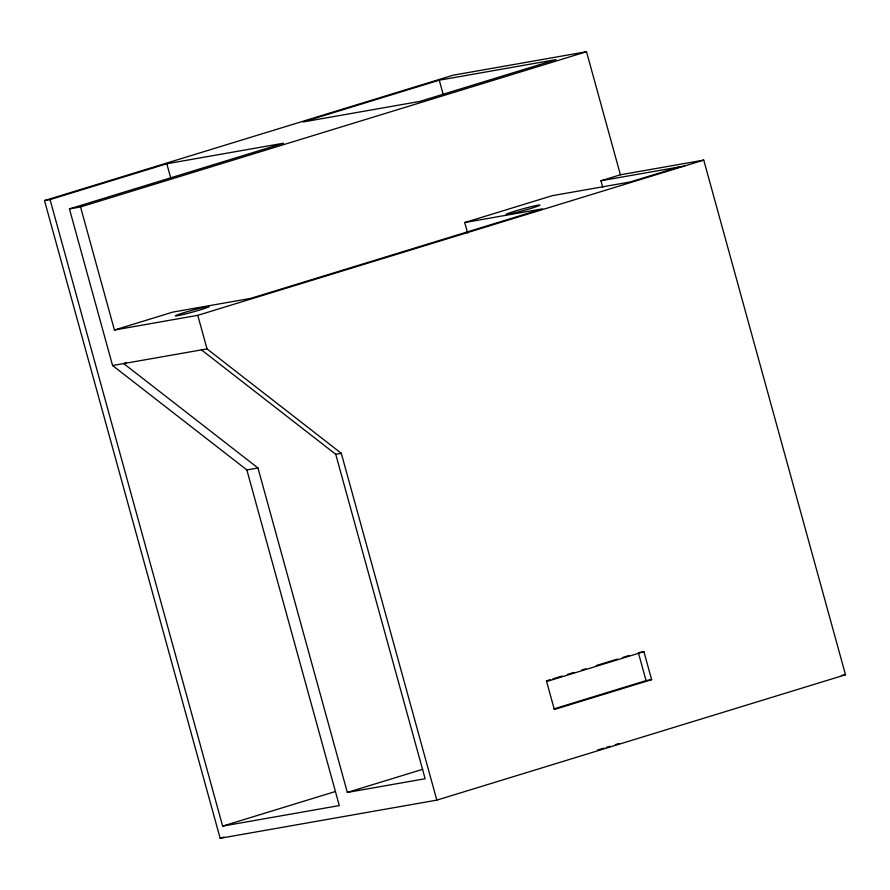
<?xml version="1.0" encoding="UTF-8"?>
<svg xmlns="http://www.w3.org/2000/svg" width="890" height="890" viewBox="0 0 890 890"><rect width="100%" height="100%" fill="white"/><g stroke="black" fill="none" stroke-linecap="round" stroke-linejoin="round"><path stroke-width="1.33" d="M44.5 200.561L453.166 75.194L586.51 51.72L620.408 174.785L703.745 160.111L845.5 674.765L436.834 800.132L220.153 838.28L44.5 200.561L50.051 199.583L166.819 163.76L283.487 143.223L69.431 208.894L112.574 365.523L246.853 469.931L339.301 805.572L222.634 826.12L50.051 199.583M439.26 80.189L303.045 121.975L419.713 101.438L555.939 59.641L439.26 80.189L443.32 94.907M69.431 208.894L80.534 206.936L586.51 51.72M80.534 206.936L114.432 330.012L172.816 312.101L250.602 298.406L542.5 208.85L464.725 222.544L467.662 233.202M464.725 222.544L552.289 195.678L630.076 181.994L678.725 167.064M602.786 187.445L600.939 180.759L620.408 174.785M114.432 330.012L197.769 315.338L703.745 160.111M126.336 362.753L123.677 363.576L257.966 467.973L347.334 792.434L425.12 778.739L335.741 454.289L201.463 349.881M546.327 680.883L550.265 679.682M552.901 678.87L562.102 676.044M567.364 674.431L573.939 672.417M581.826 669.992L585.765 668.79M596.289 665.564L617.326 659.101M622.588 657.488L629.163 655.474M643.915 651.669L546.616 681.529L554.325 709.497L651.625 679.649L643.915 651.669L639.476 652.459M554.025 708.863L646.073 680.616L651.625 679.649M222.634 826.12L335.408 791.522M347.334 792.434L422.772 769.283M220.153 838.28L224.135 837.056M600.939 180.759L684.277 166.085M112.574 365.523L207.014 348.902L341.304 453.31L436.834 800.132M246.853 469.931L257.966 467.973M335.741 454.289L341.304 453.31M841.417 675.488L845.5 674.765M638.364 652.648L646.073 680.616M166.819 163.76L170.835 178.367M197.769 315.338L207.014 348.902M619.206 743.428A81.346 4.261 -15.4 0 1 615.313 744.652M610.106 746.254A81.346 4.261 -15.4 0 1 606.457 747.366M603.965 748.112A81.346 4.261 -15.4 0 1 597.557 750.014M183.774 314.37A17.433 0.912 -15.4 0 0 209.05 306.605A17.433 0.912 -15.4 0 0 183.918 312.69A17.433 0.912 -15.4 0 0 183.774 314.37M514.598 212.877A17.433 0.912 -15.4 0 0 539.885 205.123A17.433 0.912 -15.4 0 0 514.743 211.197A17.433 0.912 -15.4 0 0 514.598 212.877"/></g></svg>
